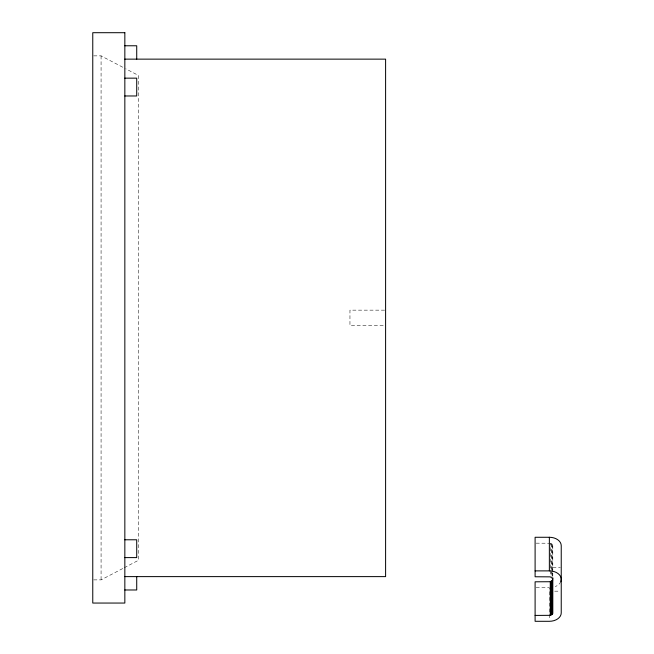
<?xml version="1.0" encoding="UTF-8"?>
<svg xmlns="http://www.w3.org/2000/svg" width="654" height="654" viewBox="0 0 654 654"><rect width="100%" height="100%" fill="white"/><g stroke="black" fill="none" stroke-linecap="round" stroke-linejoin="round"><path stroke-width="0.49" stroke-dasharray="3.27 2.45" d="M93.685 579.885L101.076 579.885L123.353 568.212M124.244 567.746L138.509 560.274L138.509 75.48L126.026 68.94M93.685 55.868L101.076 55.868L125.135 68.474M384.585 310.151L349.955 310.151L349.955 325.602L384.585 325.602M552.802 567.41L560.306 567.41M536.116 587.693L549.36 587.693L549.36 619.264M554.682 591.175L560.306 591.175M536.116 543.163L549.27 543.237M552.802 571.964L552.802 545.027L550.284 543.245L550.284 575.839M552.802 572.961L552.802 576.599M552.45 544.422L552.45 575.994M551.878 543.899L551.878 569.356M551.878 570.378L551.878 576.485M551.142 543.499L551.142 575.07M101.076 55.868L101.076 579.885M560.838 581.463A11.886 8.404 0 0 1 555.303 586.564"/><path stroke-width="0.98" d="M552.802 578.635L550.284 576.853L535.103 576.771L535.103 537.277L549.36 537.277A11.886 8.404 0 0 1 561.238 545.681L561.238 612.896A11.886 8.404 0 0 1 549.36 621.3L535.103 621.3L535.103 581.807L550.284 581.725L552.802 579.943M535.103 615.422L550.284 615.332L552.802 613.55L552.802 577.752M124.84 45.772L136.719 45.772L136.719 59.138M124.84 59.138L385.598 59.138L385.598 576.615L124.84 576.615M124.84 78.153L136.719 78.153L136.719 95.975L124.84 95.975M124.84 539.779L136.719 539.779L136.719 557.6L124.84 557.6M535.103 570.885L549.36 570.885A11.886 8.404 0 0 1 560.838 581.463M124.84 589.982L136.719 589.982L136.719 576.615M552.45 580.548L552.45 614.155M551.878 581.071L551.878 614.678M551.142 581.471L551.142 615.079M550.284 581.725L550.284 615.332M549.36 537.277L549.36 570.885M124.84 32.7L92.762 32.7L92.762 603.053L124.84 603.053L124.84 32.7"/></g></svg>
